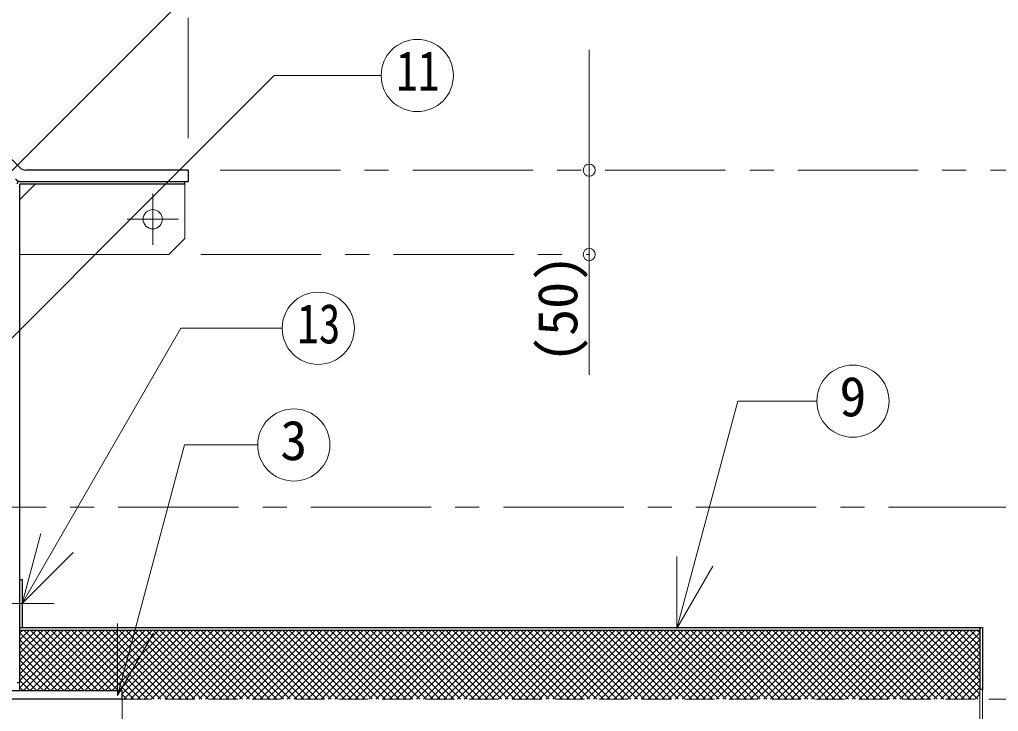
# Model space of a CAD drawing. Units: millimetres at full size, sheet at 1:15; details may follow other scales. Extents: x -3151 to 2924, y -2106 to 2109.
# Drawn here: x -878 to -268, y -936 to -505 of the extents above; entities that cross this region are included whole.
import ezdxf
from ezdxf.enums import TextEntityAlignment as Align

# ---------------------------------------------------------------- set-up
doc = ezdxf.new("R2010")
doc.units = ezdxf.units.MM
doc.header["$LTSCALE"] = 15
doc.header["$PDMODE"] = 32
doc.header["$PDSIZE"] = 7.5
doc.linetypes.add('CHAIN1', pattern=[8, 5, -1, 1, -1])
doc.linetypes.add('DASHED1', pattern=[1.8, 1.2, -0.6])
doc.layers.add('0-0____1', color=4, linetype='Continuous', lineweight=9)
doc.styles.add('ＭＳ ゴシック', font='')
doc.styles.get('ＭＳ ゴシック').set_extended_font_data('MS Gothic')

msp = doc.modelspace()

# ---------------------------------------------------------------- linework, layer by layer
at = {"layer": '0-0____1', "linetype": 'CHAIN1'}
for p, q in [((-773.4, -578.33), (-773.4, -38.33)), ((-753.4, -598.33), (251.6, -598.33)), ((-795.4, -644.93), (-795.4, -612.93)), ((-811.4, -628.93), (-779.4, -628.93)), ((-765.4, -650.93), (-523.4, -650.93)), ((-936.91, -808.33), (121.6, -808.33)), ((-900, -868.33), (-856.8, -868.33))]:
    msp.add_line(p, q, dxfattribs=at)
at = {"layer": '0-0____1'}
for p, q in [((-523.4, -725.93), (-523.4, -523.33)), ((-878.4, -920.83), (-842.5, -884.93)), ((-878.4, -916.59), (-846.74, -884.93)), ((-878.4, -912.34), (-850.98, -884.93)), ((-878.4, -908.1), (-855.23, -884.93)), ((-878.4, -903.86), (-859.47, -884.93)), ((-878.4, -899.62), (-863.71, -884.93)), ((-878.4, -895.37), (-867.95, -884.93)), ((-878.4, -891.13), (-872.2, -884.93)), ((-878.4, -886.89), (-876.44, -884.93)), ((-878.4, -886.54), (-842.11, -922.83)), ((-876.16, -922.83), (-838.26, -884.93)), ((-875.77, -884.93), (-837.87, -922.83)), ((-871.91, -922.83), (-834.01, -884.93)), ((-871.53, -884.93), (-833.63, -922.83)), ((-867.67, -922.83), (-829.77, -884.93)), ((-867.29, -884.93), (-829.39, -922.83)), ((-863.43, -922.83), (-825.53, -884.93)), ((-863.04, -884.93), (-825.14, -922.83)), ((-859.19, -922.83), (-821.29, -884.93)), ((-858.8, -884.93), (-820.9, -922.83)), ((-854.94, -922.83), (-817.04, -884.93)), ((-854.56, -884.93), (-816.66, -922.83)), ((-850.7, -922.83), (-812.8, -884.93)), ((-850.31, -884.93), (-807.26, -927.98)), ((-846.46, -922.83), (-808.56, -884.93)), ((-846.07, -884.93), (-803.02, -927.98)), ((-842.22, -922.83), (-804.32, -884.93)), ((-841.83, -884.93), (-798.78, -927.98)), ((-837.97, -922.83), (-800.07, -884.93)), ((-837.59, -884.93), (-794.54, -927.98)), ((-833.73, -922.83), (-795.83, -884.93)), ((-833.34, -884.93), (-790.29, -927.98)), ((-829.49, -922.83), (-791.59, -884.93)), ((-829.1, -884.93), (-786.05, -927.98)), ((-825.24, -922.83), (-787.34, -884.93)), ((-824.86, -884.93), (-781.81, -927.98)), ((-821, -922.83), (-783.1, -884.93)), ((-820.62, -884.93), (-777.57, -927.98)), ((-816.76, -922.83), (-778.86, -884.93)), ((-816.37, -884.93), (-773.32, -927.98)), ((-814.4, -924.71), (-774.62, -884.93)), ((-813.42, -927.98), (-770.37, -884.93)), ((-812.13, -884.93), (-769.08, -927.98)), ((-809.18, -927.98), (-766.13, -884.93)), ((-807.89, -884.93), (-764.84, -927.98)), ((-804.94, -927.98), (-761.89, -884.93)), ((-803.65, -884.93), (-760.6, -927.98)), ((-800.7, -927.98), (-757.65, -884.93)), ((-799.4, -884.93), (-756.35, -927.98)), ((-796.45, -927.98), (-753.4, -884.93)), ((-795.16, -884.93), (-752.11, -927.98)), ((-792.21, -927.98), (-749.16, -884.93)), ((-790.92, -884.93), (-747.87, -927.98)), ((-787.97, -927.98), (-744.92, -884.93)), ((-786.67, -884.93), (-743.62, -927.98)), ((-783.73, -927.98), (-740.68, -884.93)), ((-782.43, -884.93), (-739.38, -927.98)), ((-779.48, -927.98), (-736.43, -884.93)), ((-778.19, -884.93), (-735.14, -927.98)), ((-775.24, -927.98), (-732.19, -884.93)), ((-773.95, -884.93), (-730.9, -927.98)), ((-771, -927.98), (-727.95, -884.93)), ((-769.7, -884.93), (-726.65, -927.98)), ((-766.76, -927.98), (-723.71, -884.93)), ((-765.46, -884.93), (-722.41, -927.98)), ((-762.51, -927.98), (-719.46, -884.93)), ((-761.22, -884.93), (-718.17, -927.98)), ((-758.27, -927.98), (-715.22, -884.93)), ((-756.98, -884.93), (-713.93, -927.98)), ((-754.03, -927.98), (-710.98, -884.93)), ((-752.73, -884.93), (-709.68, -927.98)), ((-749.78, -927.98), (-706.73, -884.93)), ((-748.49, -884.93), (-705.44, -927.98)), ((-745.54, -927.98), (-702.49, -884.93)), ((-744.25, -884.93), (-701.2, -927.98)), ((-741.3, -927.98), (-698.25, -884.93)), ((-740.01, -884.93), (-696.96, -927.98)), ((-737.06, -927.98), (-694.01, -884.93)), ((-735.76, -884.93), (-692.71, -927.98)), ((-732.81, -927.98), (-689.76, -884.93)), ((-731.52, -884.93), (-688.47, -927.98)), ((-728.57, -927.98), (-685.52, -884.93)), ((-727.28, -884.93), (-684.23, -927.98)), ((-724.33, -927.98), (-681.28, -884.93)), ((-723.04, -884.93), (-679.99, -927.98)), ((-720.09, -927.98), (-677.04, -884.93)), ((-718.79, -884.93), (-675.74, -927.98)), ((-715.84, -927.98), (-672.79, -884.93)), ((-714.55, -884.93), (-671.5, -927.98)), ((-711.6, -927.98), (-668.55, -884.93)), ((-710.31, -884.93), (-667.26, -927.98)), ((-707.36, -927.98), (-664.31, -884.93)), ((-706.06, -884.93), (-663.01, -927.98)), ((-703.12, -927.98), (-660.07, -884.93)), ((-701.82, -884.93), (-658.77, -927.98)), ((-698.87, -927.98), (-655.82, -884.93)), ((-697.58, -884.93), (-654.53, -927.98)), ((-694.63, -927.98), (-651.58, -884.93)), ((-693.34, -884.93), (-650.29, -927.98)), ((-690.39, -927.98), (-647.34, -884.93)), ((-689.09, -884.93), (-646.04, -927.98)), ((-686.14, -927.98), (-643.09, -884.93)), ((-684.85, -884.93), (-641.8, -927.98)), ((-681.9, -927.98), (-638.85, -884.93)), ((-680.61, -884.93), (-637.56, -927.98)), ((-677.66, -927.98), (-634.61, -884.93)), ((-676.37, -884.93), (-633.32, -927.98)), ((-673.42, -927.98), (-630.37, -884.93)), ((-672.12, -884.93), (-629.07, -927.98)), ((-669.17, -927.98), (-626.12, -884.93)), ((-667.88, -884.93), (-624.83, -927.98)), ((-664.93, -927.98), (-621.88, -884.93)), ((-663.64, -884.93), (-620.59, -927.98)), ((-660.69, -927.98), (-617.64, -884.93)), ((-659.4, -884.93), (-616.35, -927.98)), ((-656.45, -927.98), (-613.4, -884.93)), ((-655.15, -884.93), (-612.1, -927.98)), ((-652.2, -927.98), (-609.15, -884.93)), ((-650.91, -884.93), (-607.86, -927.98)), ((-647.96, -927.98), (-604.91, -884.93)), ((-646.67, -884.93), (-603.62, -927.98)), ((-643.72, -927.98), (-600.67, -884.93)), ((-642.43, -884.93), (-599.38, -927.98)), ((-639.48, -927.98), (-596.43, -884.93)), ((-638.18, -884.93), (-595.13, -927.98)), ((-635.23, -927.98), (-592.18, -884.93)), ((-633.94, -884.93), (-590.89, -927.98)), ((-630.99, -927.98), (-587.94, -884.93)), ((-629.7, -884.93), (-586.65, -927.98)), ((-626.75, -927.98), (-583.7, -884.93)), ((-625.45, -884.93), (-582.4, -927.98)), ((-622.51, -927.98), (-579.46, -884.93)), ((-621.21, -884.93), (-578.16, -927.98)), ((-618.26, -927.98), (-575.21, -884.93)), ((-616.97, -884.93), (-573.92, -927.98)), ((-614.02, -927.98), (-570.97, -884.93)), ((-612.73, -884.93), (-569.68, -927.98)), ((-609.78, -927.98), (-566.73, -884.93)), ((-608.48, -884.93), (-565.43, -927.98)), ((-605.53, -927.98), (-562.48, -884.93)), ((-604.24, -884.93), (-561.19, -927.98)), ((-601.29, -927.98), (-558.24, -884.93)), ((-600, -884.93), (-556.95, -927.98)), ((-597.05, -927.98), (-554, -884.93)), ((-595.76, -884.93), (-552.71, -927.98)), ((-592.81, -927.98), (-549.76, -884.93)), ((-591.51, -884.93), (-548.46, -927.98)), ((-588.56, -927.98), (-545.51, -884.93)), ((-587.27, -884.93), (-544.22, -927.98)), ((-584.32, -927.98), (-541.27, -884.93)), ((-583.03, -884.93), (-539.98, -927.98)), ((-580.08, -927.98), (-537.03, -884.93)), ((-578.79, -884.93), (-535.74, -927.98)), ((-575.84, -927.98), (-532.79, -884.93)), ((-574.54, -884.93), (-531.49, -927.98)), ((-571.59, -927.98), (-528.54, -884.93)), ((-570.3, -884.93), (-527.25, -927.98)), ((-567.35, -927.98), (-524.3, -884.93)), ((-566.06, -884.93), (-523.01, -927.98)), ((-563.11, -927.98), (-520.06, -884.93)), ((-561.81, -884.93), (-518.76, -927.98)), ((-558.87, -927.98), (-515.82, -884.93)), ((-557.57, -884.93), (-514.52, -927.98)), ((-554.62, -927.98), (-511.57, -884.93)), ((-553.33, -884.93), (-510.28, -927.98)), ((-550.38, -927.98), (-507.33, -884.93)), ((-549.09, -884.93), (-506.04, -927.98)), ((-546.14, -927.98), (-503.09, -884.93)), ((-544.84, -884.93), (-501.79, -927.98)), ((-541.9, -927.98), (-498.85, -884.93)), ((-540.6, -884.93), (-497.55, -927.98)), ((-537.65, -927.98), (-494.6, -884.93)), ((-536.36, -884.93), (-493.31, -927.98)), ((-533.41, -927.98), (-490.36, -884.93)), ((-532.12, -884.93), (-489.07, -927.98)), ((-529.17, -927.98), (-486.12, -884.93)), ((-527.87, -884.93), (-484.82, -927.98)), ((-524.92, -927.98), (-481.87, -884.93)), ((-523.63, -884.93), (-480.58, -927.98)), ((-520.68, -927.98), (-477.63, -884.93)), ((-519.39, -884.93), (-476.34, -927.98)), ((-516.44, -927.98), (-473.39, -884.93)), ((-515.15, -884.93), (-472.1, -927.98)), ((-512.2, -927.98), (-469.15, -884.93)), ((-510.9, -884.93), (-467.85, -927.98)), ((-507.95, -927.98), (-464.9, -884.93)), ((-506.66, -884.93), (-463.61, -927.98)), ((-503.71, -927.98), (-460.66, -884.93)), ((-502.42, -884.93), (-459.37, -927.98)), ((-499.47, -927.98), (-456.42, -884.93)), ((-498.18, -884.93), (-455.13, -927.98)), ((-495.23, -927.98), (-452.18, -884.93)), ((-493.93, -884.93), (-450.88, -927.98)), ((-490.98, -927.98), (-447.93, -884.93)), ((-489.69, -884.93), (-446.64, -927.98)), ((-486.74, -927.98), (-443.69, -884.93)), ((-485.45, -884.93), (-442.4, -927.98)), ((-482.5, -927.98), (-439.45, -884.93)), ((-481.2, -884.93), (-438.15, -927.98)), ((-478.26, -927.98), (-435.21, -884.93)), ((-476.96, -884.93), (-433.91, -927.98)), ((-474.01, -927.98), (-430.96, -884.93)), ((-472.72, -884.93), (-429.67, -927.98)), ((-469.77, -927.98), (-426.72, -884.93)), ((-468.48, -884.93), (-425.43, -927.98)), ((-465.53, -927.98), (-422.48, -884.93)), ((-464.23, -884.93), (-421.18, -927.98)), ((-461.29, -927.98), (-418.24, -884.93)), ((-459.99, -884.93), (-416.94, -927.98)), ((-457.04, -927.98), (-413.99, -884.93)), ((-455.75, -884.93), (-412.7, -927.98)), ((-452.8, -927.98), (-409.75, -884.93)), ((-451.51, -884.93), (-408.46, -927.98)), ((-448.56, -927.98), (-405.51, -884.93)), ((-447.26, -884.93), (-404.21, -927.98)), ((-444.31, -927.98), (-401.26, -884.93)), ((-443.02, -884.93), (-399.97, -927.98)), ((-440.07, -927.98), (-397.02, -884.93)), ((-438.78, -884.93), (-395.73, -927.98)), ((-435.83, -927.98), (-392.78, -884.93)), ((-434.54, -884.93), (-391.49, -927.98)), ((-431.59, -927.98), (-388.54, -884.93)), ((-430.29, -884.93), (-387.24, -927.98)), ((-427.34, -927.98), (-384.29, -884.93)), ((-426.05, -884.93), (-383, -927.98)), ((-423.1, -927.98), (-380.05, -884.93)), ((-421.81, -884.93), (-378.76, -927.98)), ((-418.86, -927.98), (-375.81, -884.93)), ((-417.57, -884.93), (-374.52, -927.98)), ((-414.62, -927.98), (-371.57, -884.93)), ((-413.32, -884.93), (-370.27, -927.98)), ((-410.37, -927.98), (-367.32, -884.93)), ((-409.08, -884.93), (-366.03, -927.98)), ((-406.13, -927.98), (-363.08, -884.93)), ((-404.84, -884.93), (-361.79, -927.98)), ((-401.89, -927.98), (-358.84, -884.93)), ((-400.59, -884.93), (-357.54, -927.98)), ((-397.65, -927.98), (-354.6, -884.93)), ((-396.35, -884.93), (-353.3, -927.98)), ((-393.4, -927.98), (-350.35, -884.93)), ((-392.11, -884.93), (-349.06, -927.98)), ((-389.16, -927.98), (-346.11, -884.93)), ((-387.87, -884.93), (-344.82, -927.98)), ((-384.92, -927.98), (-341.87, -884.93)), ((-383.62, -884.93), (-340.57, -927.98)), ((-380.67, -927.98), (-337.62, -884.93)), ((-379.38, -884.93), (-336.33, -927.98)), ((-376.43, -927.98), (-333.38, -884.93)), ((-375.14, -884.93), (-332.09, -927.98)), ((-372.19, -927.98), (-329.14, -884.93)), ((-370.9, -884.93), (-327.85, -927.98)), ((-367.95, -927.98), (-324.9, -884.93)), ((-366.65, -884.93), (-323.6, -927.98)), ((-363.7, -927.98), (-320.65, -884.93)), ((-362.41, -884.93), (-319.36, -927.98)), ((-359.46, -927.98), (-316.41, -884.93)), ((-358.17, -884.93), (-315.12, -927.98)), ((-355.22, -927.98), (-312.17, -884.93)), ((-353.93, -884.93), (-310.88, -927.98)), ((-350.98, -927.98), (-307.93, -884.93)), ((-349.68, -884.93), (-306.63, -927.98)), ((-346.73, -927.98), (-303.68, -884.93)), ((-345.44, -884.93), (-302.39, -927.98)), ((-342.49, -927.98), (-299.44, -884.93)), ((-341.2, -884.93), (-298.15, -927.98)), ((-338.25, -927.98), (-295.2, -884.93)), ((-336.96, -884.93), (-293.91, -927.98)), ((-334.01, -927.98), (-290.96, -884.93)), ((-332.71, -884.93), (-289.66, -927.98)), ((-329.76, -927.98), (-286.71, -884.93)), ((-328.47, -884.93), (-285.42, -927.98)), ((-325.52, -927.98), (-282.47, -884.93)), ((-324.23, -884.93), (-281.18, -927.98)), ((-321.28, -927.98), (-280, -886.7)), ((-319.98, -884.93), (-280, -924.91)), ((-315.74, -884.93), (-280, -920.66)), ((-311.5, -884.93), (-280, -916.42)), ((-307.26, -884.93), (-280, -912.18)), ((-303.01, -884.93), (-280, -907.94)), ((-298.77, -884.93), (-280, -903.69)), ((-294.53, -884.93), (-280, -899.45)), ((-290.29, -884.93), (-280, -895.21)), ((-286.04, -884.93), (-280, -890.97)), ((-281.8, -884.93), (-280, -886.72)), ((-878.4, -890.78), (-846.36, -922.83)), ((-878.4, -895.02), (-850.6, -922.83)), ((-317.04, -927.98), (-280, -890.94)), ((-312.79, -927.98), (-280, -895.19)), ((-878.4, -899.26), (-854.84, -922.83)), ((-308.55, -927.98), (-280, -899.43)), ((-878.4, -903.51), (-859.08, -922.83)), ((-878.4, -907.75), (-863.33, -922.83)), ((-304.31, -927.98), (-280, -903.67)), ((-300.06, -927.98), (-280, -907.91)), ((-878.4, -911.99), (-867.57, -922.83)), ((-295.82, -927.98), (-280, -912.16)), ((-878.4, -916.23), (-871.81, -922.83)), ((-878.4, -920.48), (-876.05, -922.83)), ((-291.58, -927.98), (-280, -916.4)), ((-287.34, -927.98), (-280, -920.64)), ((-814.4, -925.08), (-811.51, -927.98)), ((-283.09, -927.98), (-280, -924.88))]:
    msp.add_line(p, q, dxfattribs=at)
at = {"layer": '0-0____1', "color": 5, "lineweight": 25}
for p, q in [((-878.09, -596.82), (-889.83, -584.83)), ((-773.4, -598.33), (-874.51, -598.33)), ((-773.4, -598.33), (-773.4, -605.33)), ((-878.4, -605.33), (-773.4, -605.33)), ((-878.4, -607.73), (-878.4, -917.83)), ((-877.6, -606.93), (-775.4, -606.93)), ((-775.4, -606.93), (-775.4, -605.33)), ((-878.4, -883.33), (-278.4, -883.33)), ((-280, -883.33), (-280, -921.98)), ((-278.4, -883.33), (-278.4, -921.98)), ((-878.4, -884.93), (-280, -884.93)), ((-878.4, -917.83), (-880, -917.83)), ((-814.4, -922.83), (-948.4, -922.83)), ((-814.4, -927.98), (-814.4, -922.83)), ((-278.4, -921.98), (-280, -921.98)), ((-814.4, -927.98), (-953.4, -927.98))]:
    msp.add_line(p, q, dxfattribs=at)
at = {"layer": '0-0____1', "color": 7, "lineweight": 18}
for p, q in [((-878.4, -616.93), (-868.4, -606.93)), ((-775.4, -640.93), (-775.4, -606.93)), ((-775.4, -640.93), (-785.4, -650.93)), ((-785.4, -650.93), (-878.4, -650.93)), ((-876.8, -868.33), (-865.16, -824.86)), ((-876.8, -868.33), (-844.98, -836.51)), ((-468.83, -884.03), (-468.83, -839.03)), ((-468.83, -884.03), (-446.33, -845.05)), ((-817.4, -925.74), (-817.4, -880.74)), ((-817.4, -925.74), (-794.9, -886.77)), ((-878.4, -917.83), (-878.4, -922.83)), ((-280, -1074.68), (-280, -921.98)), ((-278.4, -921.98), (-278.4, -1074.68)), ((-814.4, -927.98), (-814.4, -1068.68))]:
    msp.add_line(p, q, dxfattribs=at)
at = {"layer": '0-0____1', "linetype": 'DASHED1'}
msp.add_line((-814.4, -927.98), (-238.4, -927.98), dxfattribs=at)
at = {"layer": '0-0____1', "color": 7, "lineweight": 18}
for points in [[(-1015.73, -730.98), (-725.81, -441.07), (-661.46, -441.07)], [(-970.07, -789.62), (-719.81, -539.36), (-653.07, -539.36)], [(-876.8, -868.33), (-777.81, -696.87), (-714.76, -696.87)], [(-468.83, -884.03), (-430.86, -742.3), (-381.57, -742.3)], [(-817.4, -925.74), (-775.56, -769.58), (-730.01, -769.58)]]:
    msp.add_lwpolyline(points, dxfattribs=at)
at = {"layer": '0-0____1', "color": 5, "lineweight": 25}
msp.add_lwpolyline([(-878.4, -853.33), (-876.8, -853.33), (-876.8, -883.33)], dxfattribs=at)
at = {"layer": '0-0____1', "color": 7, "lineweight": 18}
for centre, radius in [((-630.57, -539.36), 22.5), ((-795.4, -628.93), 6), ((-692.26, -696.87), 22.5), ((-359.07, -742.3), 22.5), ((-707.51, -769.58), 22.5)]:
    msp.add_circle(centre, radius, dxfattribs=at)
at = {"layer": '0-0____1', "color": 5, "lineweight": 25}
for centre, radius, start, end in [((-874.51, -593.33), 5, 224.3947, 270), ((-877.46, -600.33), 5, 224.3947, 270), ((-878.4, -606.93), 1.6, 90, 180), ((-877.6, -607.73), 0.8, 90, 180)]:
    msp.add_arc(centre, radius, start, end, dxfattribs=at)
at = {"layer": '0-0____1', "color": 1}
for p in [(-523.4, -598.33), (-523.4, -650.93)]:
    msp.add_point(p, dxfattribs=at)

# ---------------------------------------------------------------- texts
at = {"layer": '0-0____1', "color": 7, "style": 'ＭＳ ゴシック', "width": 0.8}
for s, p in [('11', (-643.69, -556.23)), ('13', (-705.38, -713.74))]:
    msp.add_text(s, height=24.74, dxfattribs=at).set_placement(p, align=Align.BOTTOM_LEFT)
at = {"layer": '0-0____1', "color": 7, "style": 'ＭＳ ゴシック'}
msp.add_text('(50)', height=24.74, rotation=90, dxfattribs=at).set_placement((-523.4, -718.43), align=Align.BOTTOM_LEFT)
for s, p in [('9', (-367.51, -759.18)), ('3', (-715.94, -786.46))]:
    msp.add_text(s, height=24.74, dxfattribs=at).set_placement(p, align=Align.BOTTOM_LEFT)

doc.saveas('drawing.dxf')
